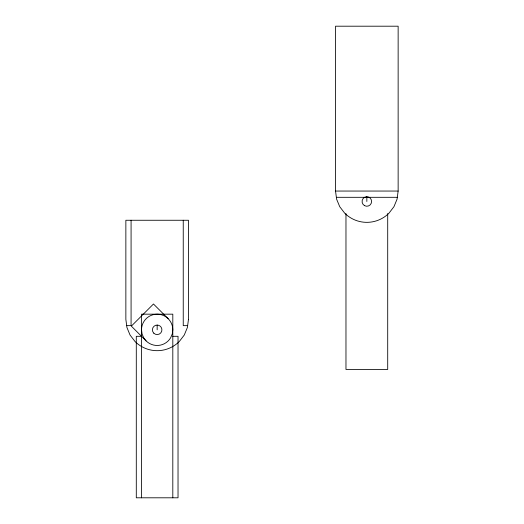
<?xml version="1.0" encoding="UTF-8"?>
<svg xmlns="http://www.w3.org/2000/svg" width="524" height="524" viewBox="0 0 524 524"><rect width="100%" height="100%" fill="white"/><g stroke="black" fill="none" stroke-linecap="round" stroke-linejoin="round"><path stroke-width="0.79" d="M398.142 191.05L397.074 199.153L393.95 206.698L388.972 213.183A31.302 31.302 0 0 1 344.707 213.183L339.735 206.698L336.604 199.153L335.537 191.05L335.537 26.2L398.142 26.2L398.142 191.05L335.537 191.05M336.362 197.312L397.316 197.312M126.684 325.646L131.079 325.646L131.079 220.263M187.638 325.646L183.243 325.646L183.243 220.263M141.513 336.303L136.292 336.303L136.292 497.8L178.029 497.8L178.029 336.303L172.809 336.303M168.23 318.749L153.473 303.999L131.341 326.131L146.091 340.888A15.648 15.648 0 0 0 170.713 337.646L172.278 333.867L172.809 329.819A15.648 15.648 0 0 0 157.161 314.171A15.648 15.648 0 0 0 141.513 329.819L142.043 333.867L143.609 337.646L146.091 340.888M387.708 213.582L387.708 369.466L345.971 369.466L345.971 213.582M366.839 196.729L366.839 201.485M172.809 497.8L172.809 314.171L141.513 314.171L141.513 497.8M157.161 325.063L157.161 329.819M188.463 319.385L187.396 327.487L184.265 335.039L179.293 341.517A31.302 31.302 0 0 1 135.028 341.517L130.05 335.039L126.926 327.487L125.858 319.385L125.858 220.263L188.463 220.263L188.463 319.385M364.462 205.605A4.755 4.755 0 0 0 371.595 201.485A4.755 4.755 0 0 0 364.462 197.365A4.755 4.755 0 0 0 364.462 205.605M153.794 333.185A4.755 4.755 0 0 0 161.759 331.05A4.755 4.755 0 0 0 155.929 325.221A4.755 4.755 0 0 0 153.794 333.185"/></g></svg>
